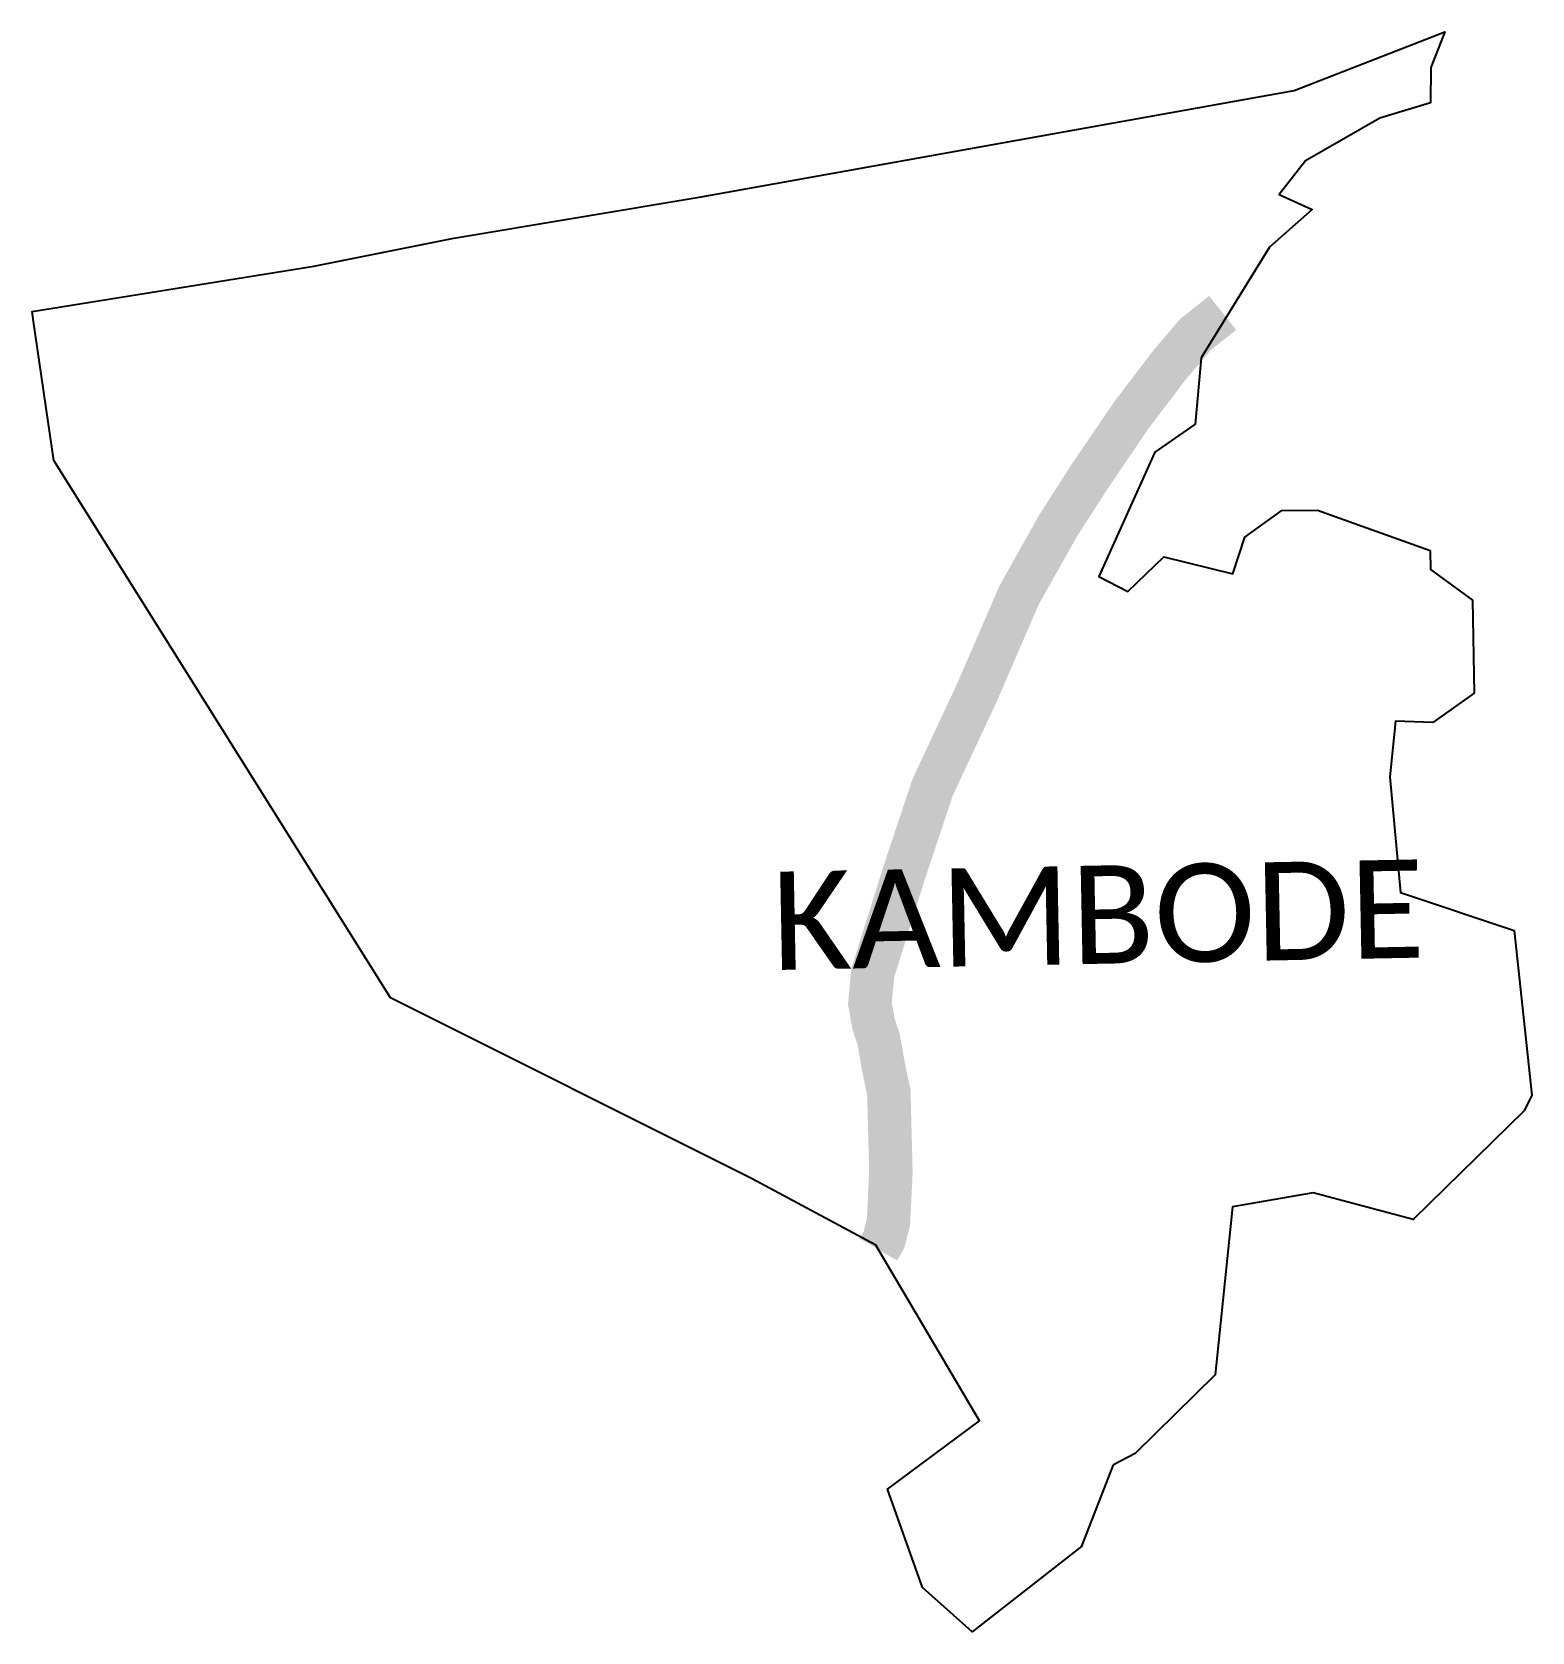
# Model space of a CAD drawing. Header units: metres. Extents: x 255362 to 257088, y 2196299 to 2198140.
import ezdxf

# ---------------------------------------------------------------- set-up
doc = ezdxf.new("R2010")
doc.units = ezdxf.units.M
for name, color, linetype in [('NATURALLY PROTECTED', 3, 'Continuous'), ('village', 3, 'Continuous'), ('VILLAGE NAME', 250, 'Continuous')]:
    doc.layers.add(name, color=color, linetype=linetype)

msp = doc.modelspace()

# ---------------------------------------------------------------- linework, layer by layer
at = {"color": 3}
msp.add_lwpolyline([(256569.7, 2196398.2), (256606, 2196491.7)], dxfattribs=at)
at = {"layer": 'NATURALLY PROTECTED', "color": 116, "true_color": 0x136734, "const_width": 50, "flags": 128}
msp.add_lwpolyline([(256731.8, 2197817.2), (256731.8, 2197817.2), (256731.8, 2197817.2), (256731.8, 2197817.2), (256731.8, 2197817.2), (256700.4, 2197792.3), (256670.7, 2197757.4), (256626.4, 2197699.2), (256579, 2197629.4), (256542.8, 2197573.1), (256527.7, 2197546.3), (256497.4, 2197492.3), (256448.7, 2197379.7), (256397.8, 2197270.9), (256365.6, 2197174.3), (256332.7, 2197069.3), (256329, 2197057.7), (256325.8, 2197022.6), (256330, 2196999.3), (256336, 2196980.7), (256341.7, 2196948), (256347.6, 2196920.6), (256350, 2196828.1), (256347.2, 2196771.6), (256342, 2196750.6), (256335.5, 2196739.6)], dxfattribs=at)
at = {"layer": 'village', "color": 3}
for points in [[(256569.7, 2196398.2, 0), (256443.4, 2196299.5, 0), (256386.5, 2196350.8, 0), (256345.9, 2196463.9, 0), (256451.8, 2196542.5, 0), (256332.5, 2196744.7, 0), (256189.4, 2196821.2, 0), (255774, 2197029.3, 0), (255386.6, 2197647.5, 0), (255363.2, 2197807.5, 0), (255361.6, 2197818.7, 0), (255685.9, 2197871.2, 0), (255846.9, 2197903.3, 0), (256131.7, 2197950.9, 0), (256814.1, 2198073.1, 0), (256987.3, 2198140.5, 0), (256971.3, 2198099.6, 0), (256971.1, 2198058.8, 0), (256912.7, 2198041.2, 0), (256827.2, 2197992.3, 0), (256796.7, 2197953.5, 0), (256834.6, 2197936.4, 0), (256785.5, 2197892.8, 0), (256707, 2197765.5, 0), (256700.3, 2197689.4, 0), (256653.8, 2197656.9, 0), (256589.4, 2197514, 0), (256622.5, 2197496.7, 0), (256664.2, 2197536.7, 0), (256743.3, 2197517.1, 0), (256757.4, 2197559.3, 0), (256800, 2197589.8, 0), (256840.9, 2197590.4, 0), (256970.4, 2197543.8, 0), (256971, 2197521.9, 0), (257019.2, 2197486.6, 0), (257021.2, 2197379.6, 0), (256973.7, 2197346.1, 0), (256930.7, 2197347.6, 0), (256924.2, 2197283.6, 0), (256936.6, 2197150.2, 0), (257067.4, 2197106.8, 0), (257087.7, 2196917.1, 0)], [(257087.7, 2196917.1, 0), (257078.6, 2196899.2, 0), (256950.8, 2196774.1, 0), (256835.8, 2196804.8, 0), (256743, 2196788.7, 0), (256723.2, 2196595.2, 0), (256631.1, 2196504.8, 0), (256606, 2196491.7, 0)]]:
    msp.add_polyline3d(points, dxfattribs=at)

# ---------------------------------------------------------------- texts
at = {"layer": 'VILLAGE NAME', "insert": (256211.9, 2197174.1), "char_height": 113.042, "attachment_point": 1, "rotation": 1.1028}
msp.add_mtext_dynamic_manual_height_columns('{\\fCalibri|b0|i0|c0|p34;KAMBODE}', width=755.63, gutter_width=565.2, heights=[0], dxfattribs=at)

doc.saveas('drawing.dxf')
